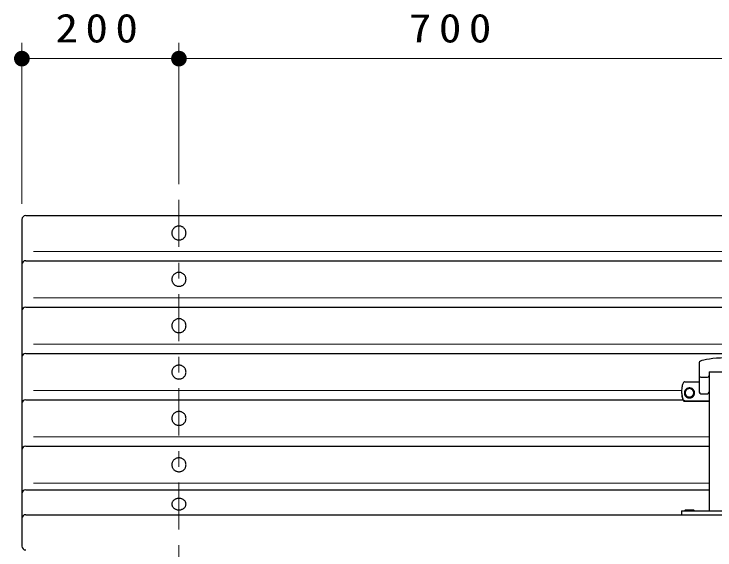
# Model space of a CAD drawing. Units: millimetres on the paper, scale 1:20. Extents: x -365 to 10, y -38 to 257.
# Drawn here: x -310.45 to -265.83, y 118.5 to 152.64 of the extents above; entities that cross this region are included whole.
import ezdxf

# ---------------------------------------------------------------- set-up
doc = ezdxf.new("R2010")
doc.units = ezdxf.units.MM
doc.linetypes.add('USER2', pattern=[6, 3, -1, 1, -1])
doc.layers.add('LY_1', color=7, linetype='Continuous', lineweight=25)
doc.styles.add('ＭＳ ゴシック', font='')
doc.styles.get('ＭＳ ゴシック').set_extended_font_data('MS Gothic')

# ---------------------------------------------------------------- blocks, each defined once
blk = doc.blocks.new('filled_dot')
at = {"color": 0, "linetype": 'Continuous', "lineweight": -2, "const_width": 1.25}
blk.add_lwpolyline([(-0.625, 0, 1), (0.625, 0, 1)], format="xyb", close=True, dxfattribs=at)

msp = doc.modelspace()

# ---------------------------------------------------------------- linework, layer by layer
at = {"layer": 'LY_1', "lineweight": 13}
for p, q in [((-309.955, 140.549), (-309.955, 150.799)), ((-299.955, 141.799), (-299.955, 150.799)), ((-309.955, 149.799), (-299.955, 149.799)), ((-299.955, 149.799), (-264.955, 149.799)), ((-309.205, 137.518), (-220.705, 137.518)), ((-309.205, 134.565), (-220.705, 134.565)), ((-309.205, 131.612), (-220.705, 131.612)), ((-309.205, 128.66), (-267.954, 128.66)), ((-309.205, 125.707), (-266.205, 125.707)), ((-309.205, 122.754), (-266.205, 122.754))]:
    msp.add_line(p, q, dxfattribs=at)
at = {"layer": 'LY_1', "linetype": 'USER2', "lineweight": 13}
msp.add_line((-299.955, 140.799), (-299.955, 77.795), dxfattribs=at)
at = {"layer": 'LY_1'}
for p, q in [((-309.705, 139.799), (-220.205, 139.799)), ((-309.955, 139.549), (-309.955, 118.745)), ((-309.705, 136.927), (-220.205, 136.927)), ((-309.705, 133.974), (-220.205, 133.974)), ((-309.705, 131.021), (-220.205, 131.021)), ((-266.83, 130.435), (-266.83, 128.549)), ((-266.73, 129.504), (-266.305, 129.504)), ((-266.205, 129.846), (-263.705, 129.846)), ((-266.205, 129.846), (-266.205, 120.991)), ((-267.755, 129.21), (-266.83, 129.21)), ((-266.73, 128.449), (-266.305, 128.449)), ((-309.705, 128.068), (-267.866, 128.068)), ((-267.755, 128.007), (-266.205, 128.007)), ((-267.755, 127.966), (-266.205, 127.966)), ((-309.705, 125.115), (-266.205, 125.115)), ((-309.705, 122.328), (-266.205, 122.328)), ((-267.955, 120.991), (-261.955, 120.991)), ((-267.955, 120.991), (-267.955, 120.745)), ((-267.73, 121.033), (-267.78, 120.991)), ((-267.18, 121.033), (-267.73, 121.033)), ((-267.18, 121.033), (-267.13, 120.991)), ((-309.705, 120.745), (-220.205, 120.745))]:
    msp.add_line(p, q, dxfattribs=at)
for points in [[(-299.505, 138.689), (-299.507, 138.728), (-299.512, 138.766), (-299.52, 138.804), (-299.532, 138.841), (-299.547, 138.877), (-299.565, 138.911), (-299.586, 138.944), (-299.61, 138.974), (-299.637, 139.003), (-299.666, 139.029), (-299.697, 139.052), (-299.73, 139.073), (-299.765, 139.091), (-299.801, 139.106), (-299.838, 139.117), (-299.877, 139.126), (-299.916, 139.131), (-299.955, 139.132), (-299.994, 139.131), (-300.033, 139.126), (-300.071, 139.117), (-300.109, 139.106), (-300.145, 139.091), (-300.18, 139.073), (-300.213, 139.052), (-300.244, 139.029), (-300.273, 139.003), (-300.3, 138.974), (-300.323, 138.944), (-300.345, 138.911), (-300.363, 138.877), (-300.378, 138.841), (-300.389, 138.804), (-300.398, 138.766), (-300.403, 138.728), (-300.405, 138.689), (-300.403, 138.651), (-300.398, 138.613), (-300.389, 138.575), (-300.378, 138.538), (-300.363, 138.502), (-300.345, 138.468), (-300.323, 138.435), (-300.3, 138.405), (-300.273, 138.376), (-300.244, 138.35), (-300.213, 138.327), (-300.18, 138.306), (-300.145, 138.288), (-300.109, 138.273), (-300.071, 138.262), (-300.033, 138.253), (-299.994, 138.248), (-299.955, 138.247), (-299.916, 138.248), (-299.877, 138.253), (-299.838, 138.262), (-299.801, 138.273), (-299.765, 138.288), (-299.73, 138.306), (-299.697, 138.327), (-299.666, 138.35), (-299.637, 138.376), (-299.61, 138.405), (-299.586, 138.435), (-299.565, 138.468), (-299.547, 138.502), (-299.532, 138.538), (-299.52, 138.575), (-299.512, 138.613), (-299.507, 138.651)], [(-299.505, 135.737), (-299.507, 135.775), (-299.512, 135.813), (-299.52, 135.851), (-299.532, 135.888), (-299.547, 135.924), (-299.565, 135.958), (-299.586, 135.991), (-299.61, 136.021), (-299.637, 136.05), (-299.666, 136.076), (-299.697, 136.099), (-299.73, 136.12), (-299.765, 136.138), (-299.801, 136.153), (-299.838, 136.164), (-299.877, 136.173), (-299.916, 136.178), (-299.955, 136.18), (-299.994, 136.178), (-300.033, 136.173), (-300.071, 136.164), (-300.109, 136.153), (-300.145, 136.138), (-300.18, 136.12), (-300.213, 136.099), (-300.244, 136.076), (-300.273, 136.05), (-300.3, 136.021), (-300.323, 135.991), (-300.345, 135.958), (-300.363, 135.924), (-300.378, 135.888), (-300.389, 135.851), (-300.398, 135.813), (-300.403, 135.775), (-300.405, 135.737), (-300.403, 135.698), (-300.398, 135.66), (-300.389, 135.622), (-300.378, 135.585), (-300.363, 135.549), (-300.345, 135.515), (-300.323, 135.483), (-300.3, 135.452), (-300.273, 135.423), (-300.244, 135.397), (-300.213, 135.374), (-300.18, 135.353), (-300.145, 135.335), (-300.109, 135.32), (-300.071, 135.309), (-300.033, 135.3), (-299.994, 135.295), (-299.955, 135.294), (-299.916, 135.295), (-299.877, 135.3), (-299.838, 135.309), (-299.801, 135.32), (-299.765, 135.335), (-299.73, 135.353), (-299.697, 135.374), (-299.666, 135.397), (-299.637, 135.423), (-299.61, 135.452), (-299.586, 135.483), (-299.565, 135.515), (-299.547, 135.549), (-299.532, 135.585), (-299.52, 135.622), (-299.512, 135.66), (-299.507, 135.698)], [(-299.505, 132.784), (-299.507, 132.822), (-299.512, 132.861), (-299.52, 132.898), (-299.532, 132.935), (-299.547, 132.971), (-299.565, 133.005), (-299.586, 133.038), (-299.61, 133.068), (-299.637, 133.097), (-299.666, 133.123), (-299.697, 133.146), (-299.73, 133.167), (-299.765, 133.185), (-299.801, 133.2), (-299.838, 133.212), (-299.877, 133.22), (-299.916, 133.225), (-299.955, 133.227), (-299.994, 133.225), (-300.033, 133.22), (-300.071, 133.212), (-300.109, 133.2), (-300.145, 133.185), (-300.18, 133.167), (-300.213, 133.146), (-300.244, 133.123), (-300.273, 133.097), (-300.3, 133.068), (-300.323, 133.038), (-300.345, 133.005), (-300.363, 132.971), (-300.378, 132.935), (-300.389, 132.898), (-300.398, 132.861), (-300.403, 132.822), (-300.405, 132.784), (-300.403, 132.745), (-300.398, 132.707), (-300.389, 132.669), (-300.378, 132.632), (-300.363, 132.596), (-300.345, 132.562), (-300.323, 132.53), (-300.3, 132.499), (-300.273, 132.47), (-300.244, 132.444), (-300.213, 132.421), (-300.18, 132.4), (-300.145, 132.382), (-300.109, 132.367), (-300.071, 132.356), (-300.033, 132.347), (-299.994, 132.342), (-299.955, 132.341), (-299.916, 132.342), (-299.877, 132.347), (-299.838, 132.356), (-299.801, 132.367), (-299.765, 132.382), (-299.73, 132.4), (-299.697, 132.421), (-299.666, 132.444), (-299.637, 132.47), (-299.61, 132.499), (-299.586, 132.53), (-299.565, 132.562), (-299.547, 132.596), (-299.532, 132.632), (-299.52, 132.669), (-299.512, 132.707), (-299.507, 132.745)], [(-299.505, 129.831), (-299.507, 129.869), (-299.512, 129.908), (-299.52, 129.945), (-299.532, 129.982), (-299.547, 130.018), (-299.565, 130.052), (-299.586, 130.085), (-299.61, 130.115), (-299.637, 130.144), (-299.666, 130.17), (-299.697, 130.194), (-299.73, 130.214), (-299.765, 130.232), (-299.801, 130.247), (-299.838, 130.259), (-299.877, 130.267), (-299.916, 130.272), (-299.955, 130.274), (-299.994, 130.272), (-300.033, 130.267), (-300.071, 130.259), (-300.109, 130.247), (-300.145, 130.232), (-300.18, 130.214), (-300.213, 130.194), (-300.244, 130.17), (-300.273, 130.144), (-300.3, 130.115), (-300.323, 130.085), (-300.345, 130.052), (-300.363, 130.018), (-300.378, 129.982), (-300.389, 129.945), (-300.398, 129.908), (-300.403, 129.869), (-300.405, 129.831), (-300.403, 129.792), (-300.398, 129.754), (-300.389, 129.716), (-300.378, 129.679), (-300.363, 129.644), (-300.345, 129.609), (-300.323, 129.577), (-300.3, 129.546), (-300.273, 129.518), (-300.244, 129.491), (-300.213, 129.468), (-300.18, 129.447), (-300.145, 129.429), (-300.109, 129.415), (-300.071, 129.403), (-300.033, 129.395), (-299.994, 129.39), (-299.955, 129.388), (-299.916, 129.39), (-299.877, 129.395), (-299.838, 129.403), (-299.801, 129.415), (-299.765, 129.429), (-299.73, 129.447), (-299.697, 129.468), (-299.666, 129.491), (-299.637, 129.518), (-299.61, 129.546), (-299.586, 129.577), (-299.565, 129.609), (-299.547, 129.644), (-299.532, 129.679), (-299.52, 129.716), (-299.512, 129.754), (-299.507, 129.792)], [(-267.78, 128.499), (-267.779, 128.471), (-267.775, 128.444), (-267.769, 128.417), (-267.76, 128.39), (-267.749, 128.364), (-267.736, 128.339), (-267.721, 128.316), (-267.704, 128.294), (-267.685, 128.273), (-267.664, 128.254), (-267.641, 128.237), (-267.617, 128.222), (-267.592, 128.209), (-267.566, 128.199), (-267.539, 128.19), (-267.511, 128.184), (-267.483, 128.181), (-267.455, 128.179), (-267.427, 128.181), (-267.398, 128.184), (-267.371, 128.19), (-267.344, 128.199), (-267.317, 128.209), (-267.292, 128.222), (-267.268, 128.237), (-267.246, 128.254), (-267.225, 128.273), (-267.206, 128.294), (-267.189, 128.316), (-267.173, 128.339), (-267.16, 128.364), (-267.149, 128.39), (-267.141, 128.417), (-267.135, 128.444), (-267.131, 128.471), (-267.13, 128.499), (-267.131, 128.527), (-267.135, 128.555), (-267.141, 128.582), (-267.149, 128.609), (-267.16, 128.635), (-267.173, 128.659), (-267.189, 128.683), (-267.206, 128.705), (-267.225, 128.726), (-267.246, 128.744), (-267.268, 128.761), (-267.292, 128.776), (-267.317, 128.789), (-267.344, 128.8), (-267.371, 128.808), (-267.398, 128.814), (-267.427, 128.818), (-267.455, 128.819), (-267.483, 128.818), (-267.511, 128.814), (-267.539, 128.808), (-267.566, 128.8), (-267.592, 128.789), (-267.617, 128.776), (-267.641, 128.761), (-267.664, 128.744), (-267.685, 128.726), (-267.704, 128.705), (-267.721, 128.683), (-267.736, 128.659), (-267.749, 128.635), (-267.76, 128.609), (-267.769, 128.582), (-267.775, 128.555), (-267.779, 128.527)], [(-267.18, 128.508), (-267.181, 128.532), (-267.184, 128.555), (-267.189, 128.578), (-267.196, 128.601), (-267.206, 128.623), (-267.217, 128.644), (-267.23, 128.663), (-267.244, 128.682), (-267.26, 128.7), (-267.278, 128.716), (-267.297, 128.73), (-267.317, 128.743), (-267.339, 128.754), (-267.361, 128.763), (-267.384, 128.77), (-267.407, 128.775), (-267.431, 128.778), (-267.455, 128.779), (-267.479, 128.778), (-267.503, 128.775), (-267.526, 128.77), (-267.549, 128.763), (-267.571, 128.754), (-267.592, 128.743), (-267.613, 128.73), (-267.632, 128.716), (-267.649, 128.7), (-267.665, 128.682), (-267.68, 128.663), (-267.693, 128.644), (-267.704, 128.623), (-267.713, 128.601), (-267.72, 128.578), (-267.726, 128.555), (-267.729, 128.532), (-267.73, 128.508), (-267.729, 128.485), (-267.726, 128.461), (-267.72, 128.438), (-267.713, 128.416), (-267.704, 128.394), (-267.693, 128.373), (-267.68, 128.353), (-267.665, 128.334), (-267.649, 128.317), (-267.632, 128.301), (-267.613, 128.286), (-267.592, 128.274), (-267.571, 128.263), (-267.549, 128.254), (-267.526, 128.247), (-267.503, 128.242), (-267.479, 128.239), (-267.455, 128.238), (-267.431, 128.239), (-267.407, 128.242), (-267.384, 128.247), (-267.361, 128.254), (-267.339, 128.263), (-267.317, 128.274), (-267.297, 128.286), (-267.278, 128.301), (-267.26, 128.317), (-267.244, 128.334), (-267.23, 128.353), (-267.217, 128.373), (-267.206, 128.394), (-267.196, 128.416), (-267.189, 128.438), (-267.184, 128.461), (-267.181, 128.485)], [(-299.505, 126.878), (-299.507, 126.916), (-299.512, 126.955), (-299.52, 126.993), (-299.532, 127.029), (-299.547, 127.065), (-299.565, 127.099), (-299.586, 127.132), (-299.61, 127.163), (-299.637, 127.191), (-299.666, 127.217), (-299.697, 127.241), (-299.73, 127.261), (-299.765, 127.279), (-299.801, 127.294), (-299.838, 127.306), (-299.877, 127.314), (-299.916, 127.319), (-299.955, 127.321), (-299.994, 127.319), (-300.033, 127.314), (-300.071, 127.306), (-300.109, 127.294), (-300.145, 127.279), (-300.18, 127.261), (-300.213, 127.241), (-300.244, 127.217), (-300.273, 127.191), (-300.3, 127.163), (-300.323, 127.132), (-300.345, 127.099), (-300.363, 127.065), (-300.378, 127.029), (-300.389, 126.993), (-300.398, 126.955), (-300.403, 126.916), (-300.405, 126.878), (-300.403, 126.839), (-300.398, 126.801), (-300.389, 126.763), (-300.378, 126.726), (-300.363, 126.691), (-300.345, 126.656), (-300.323, 126.624), (-300.3, 126.593), (-300.273, 126.565), (-300.244, 126.539), (-300.213, 126.515), (-300.18, 126.494), (-300.145, 126.476), (-300.109, 126.462), (-300.071, 126.45), (-300.033, 126.442), (-299.994, 126.437), (-299.955, 126.435), (-299.916, 126.437), (-299.877, 126.442), (-299.838, 126.45), (-299.801, 126.462), (-299.765, 126.476), (-299.73, 126.494), (-299.697, 126.515), (-299.666, 126.539), (-299.637, 126.565), (-299.61, 126.593), (-299.586, 126.624), (-299.565, 126.656), (-299.547, 126.691), (-299.532, 126.726), (-299.52, 126.763), (-299.512, 126.801), (-299.507, 126.839)], [(-299.505, 123.925), (-299.507, 123.964), (-299.512, 124.002), (-299.52, 124.04), (-299.532, 124.076), (-299.547, 124.112), (-299.565, 124.146), (-299.586, 124.179), (-299.61, 124.21), (-299.637, 124.238), (-299.666, 124.264), (-299.697, 124.288), (-299.73, 124.309), (-299.765, 124.326), (-299.801, 124.341), (-299.838, 124.353), (-299.877, 124.361), (-299.916, 124.366), (-299.955, 124.368), (-299.994, 124.366), (-300.033, 124.361), (-300.071, 124.353), (-300.109, 124.341), (-300.145, 124.326), (-300.18, 124.309), (-300.213, 124.288), (-300.244, 124.264), (-300.273, 124.238), (-300.3, 124.21), (-300.323, 124.179), (-300.345, 124.146), (-300.363, 124.112), (-300.378, 124.076), (-300.389, 124.04), (-300.398, 124.002), (-300.403, 123.964), (-300.405, 123.925), (-300.403, 123.886), (-300.398, 123.848), (-300.389, 123.81), (-300.378, 123.773), (-300.363, 123.738), (-300.345, 123.703), (-300.323, 123.671), (-300.3, 123.64), (-300.273, 123.612), (-300.244, 123.586), (-300.213, 123.562), (-300.18, 123.541), (-300.145, 123.524), (-300.109, 123.509), (-300.071, 123.497), (-300.033, 123.489), (-299.994, 123.484), (-299.955, 123.482), (-299.916, 123.484), (-299.877, 123.489), (-299.838, 123.497), (-299.801, 123.509), (-299.765, 123.524), (-299.73, 123.541), (-299.697, 123.562), (-299.666, 123.586), (-299.637, 123.612), (-299.61, 123.64), (-299.586, 123.671), (-299.565, 123.703), (-299.547, 123.738), (-299.532, 123.773), (-299.52, 123.81), (-299.512, 123.848), (-299.507, 123.886)], [(-299.505, 121.416), (-299.507, 121.448), (-299.512, 121.479), (-299.52, 121.51), (-299.532, 121.54), (-299.547, 121.57), (-299.565, 121.598), (-299.586, 121.625), (-299.61, 121.65), (-299.637, 121.673), (-299.666, 121.695), (-299.697, 121.714), (-299.73, 121.731), (-299.765, 121.746), (-299.801, 121.758), (-299.838, 121.768), (-299.877, 121.774), (-299.916, 121.779), (-299.955, 121.78), (-299.994, 121.779), (-300.033, 121.774), (-300.071, 121.768), (-300.109, 121.758), (-300.145, 121.746), (-300.18, 121.731), (-300.213, 121.714), (-300.244, 121.695), (-300.273, 121.673), (-300.3, 121.65), (-300.323, 121.625), (-300.345, 121.598), (-300.363, 121.57), (-300.378, 121.54), (-300.39, 121.51), (-300.398, 121.479), (-300.403, 121.448), (-300.405, 121.416), (-300.403, 121.384), (-300.398, 121.353), (-300.39, 121.322), (-300.378, 121.291), (-300.363, 121.262), (-300.345, 121.234), (-300.323, 121.207), (-300.3, 121.182), (-300.273, 121.159), (-300.244, 121.137), (-300.213, 121.118), (-300.18, 121.101), (-300.145, 121.086), (-300.109, 121.074), (-300.071, 121.064), (-300.033, 121.057), (-299.994, 121.053), (-299.955, 121.052), (-299.916, 121.053), (-299.877, 121.057), (-299.838, 121.064), (-299.801, 121.074), (-299.765, 121.086), (-299.73, 121.101), (-299.697, 121.118), (-299.666, 121.137), (-299.637, 121.159), (-299.61, 121.182), (-299.586, 121.207), (-299.565, 121.234), (-299.547, 121.262), (-299.532, 121.291), (-299.52, 121.322), (-299.512, 121.353), (-299.507, 121.384)]]:
    msp.add_lwpolyline(points, close=True, dxfattribs=at)
for points in [[(-263.08, 130.435), (-263.099, 130.478), (-263.156, 130.52), (-263.249, 130.56), (-263.377, 130.597), (-263.538, 130.632), (-263.727, 130.662), (-263.941, 130.688), (-264.176, 130.708), (-264.427, 130.723), (-264.688, 130.732), (-264.955, 130.735), (-265.222, 130.732), (-265.483, 130.723), (-265.734, 130.708), (-265.969, 130.688), (-266.183, 130.662), (-266.372, 130.632), (-266.532, 130.597), (-266.66, 130.56), (-266.754, 130.52), (-266.811, 130.478), (-266.83, 130.435)], [(-267.755, 129.21), (-267.781, 129.204), (-267.807, 129.189), (-267.831, 129.164), (-267.855, 129.129), (-267.877, 129.085), (-267.896, 129.033), (-267.913, 128.974), (-267.928, 128.909), (-267.94, 128.838), (-267.948, 128.764), (-267.953, 128.687), (-267.955, 128.608), (-267.953, 128.53), (-267.948, 128.453), (-267.94, 128.378), (-267.928, 128.307), (-267.913, 128.242), (-267.896, 128.183), (-267.877, 128.131), (-267.855, 128.087), (-267.831, 128.053), (-267.807, 128.027), (-267.781, 128.012), (-267.755, 128.007)], [(-267.955, 128.588), (-267.954, 128.514), (-267.95, 128.44), (-267.944, 128.369), (-267.934, 128.301), (-267.922, 128.237), (-267.907, 128.178), (-267.89, 128.124), (-267.871, 128.078), (-267.85, 128.039), (-267.828, 128.007), (-267.804, 127.985), (-267.78, 127.971), (-267.768, 127.967), (-267.755, 127.966)]]:
    msp.add_lwpolyline(points, dxfattribs=at)
for centre, radius, start, end in [((-309.705, 139.549), 0.25, 90, 180), ((-309.705, 136.677), 0.25, 90, 180), ((-309.705, 133.724), 0.25, 90, 180), ((-309.705, 130.771), 0.25, 90, 180), ((-266.73, 129.604), 0.1, 180, 270), ((-266.305, 129.604), 0.1, 270, 0), ((-266.73, 128.549), 0.1, 180, 270), ((-266.305, 128.549), 0.1, 270, 0), ((-309.705, 127.818), 0.25, 90, 180), ((-309.705, 124.865), 0.25, 90, 180), ((-309.705, 122.078), 0.25, 90, 180), ((-309.705, 120.495), 0.25, 90, 180), ((-309.705, 118.745), 0.25, 180, 270)]:
    msp.add_arc(centre, radius, start, end, dxfattribs=at)

# ---------------------------------------------------------------- block references
at = {"layer": 'LY_1', "lineweight": 13, "xscale": 0.4, "yscale": 0.4}
msp.add_blockref('filled_dot', (-309.955, 149.799), dxfattribs=at)
at = {"layer": 'LY_1', "lineweight": 13, "xscale": 0.4, "yscale": 0.4, "rotation": 180}
msp.add_blockref('filled_dot', (-299.955, 149.799), dxfattribs=at)

# ---------------------------------------------------------------- texts
at = {"layer": 'LY_1', "char_height": 1.833, "attachment_point": 8, "style": 'ＭＳ ゴシック'}
for s, insert in [('\\T1.33;\\W1.15;200', (-304.955, 150.799)), ('\\T1.33;\\W1.15;700', (-282.455, 150.799))]:
    msp.add_mtext(s, dxfattribs=dict(at, insert=insert))

doc.saveas('drawing.dxf')
